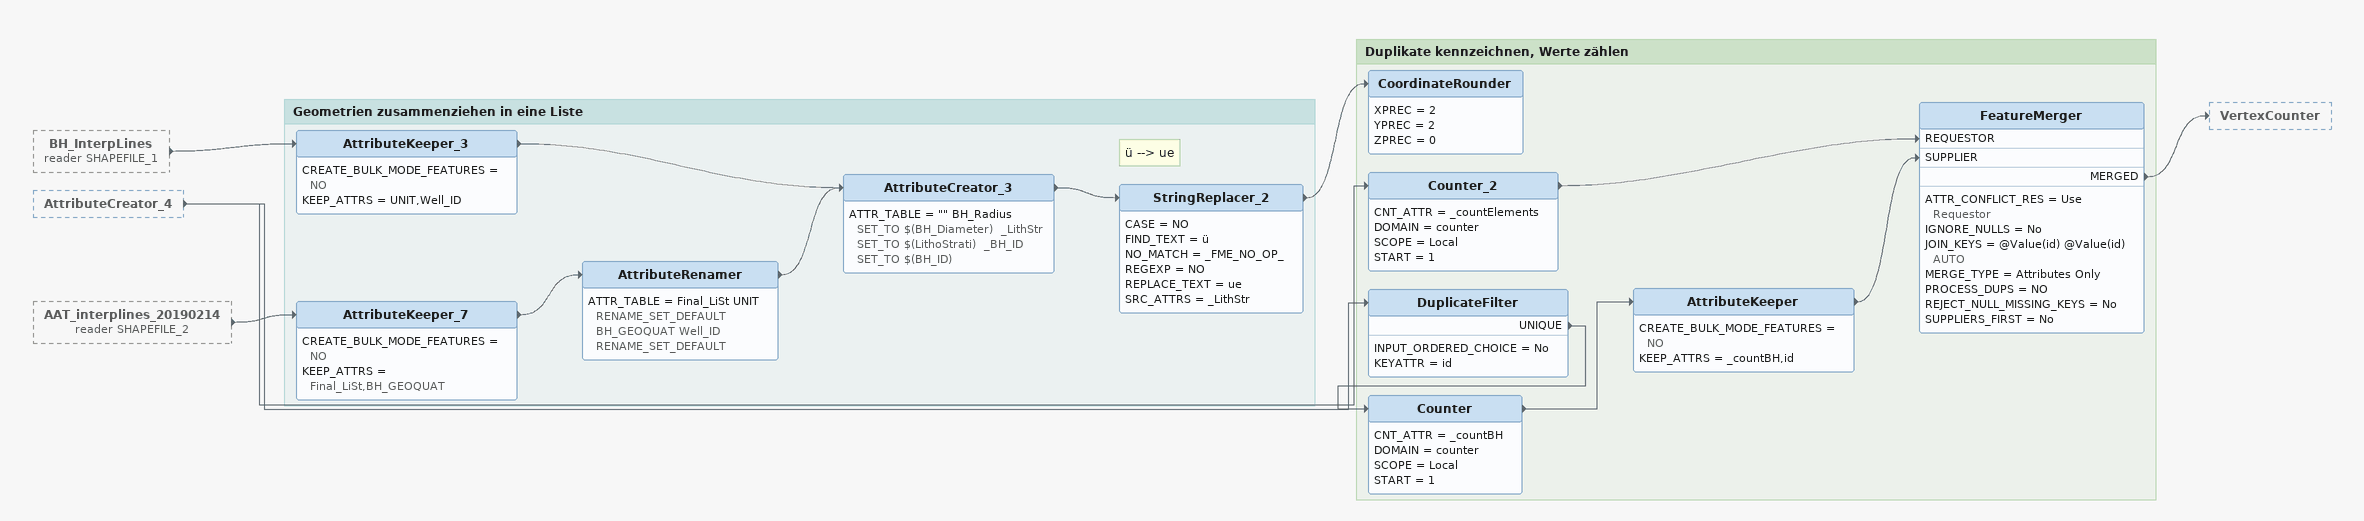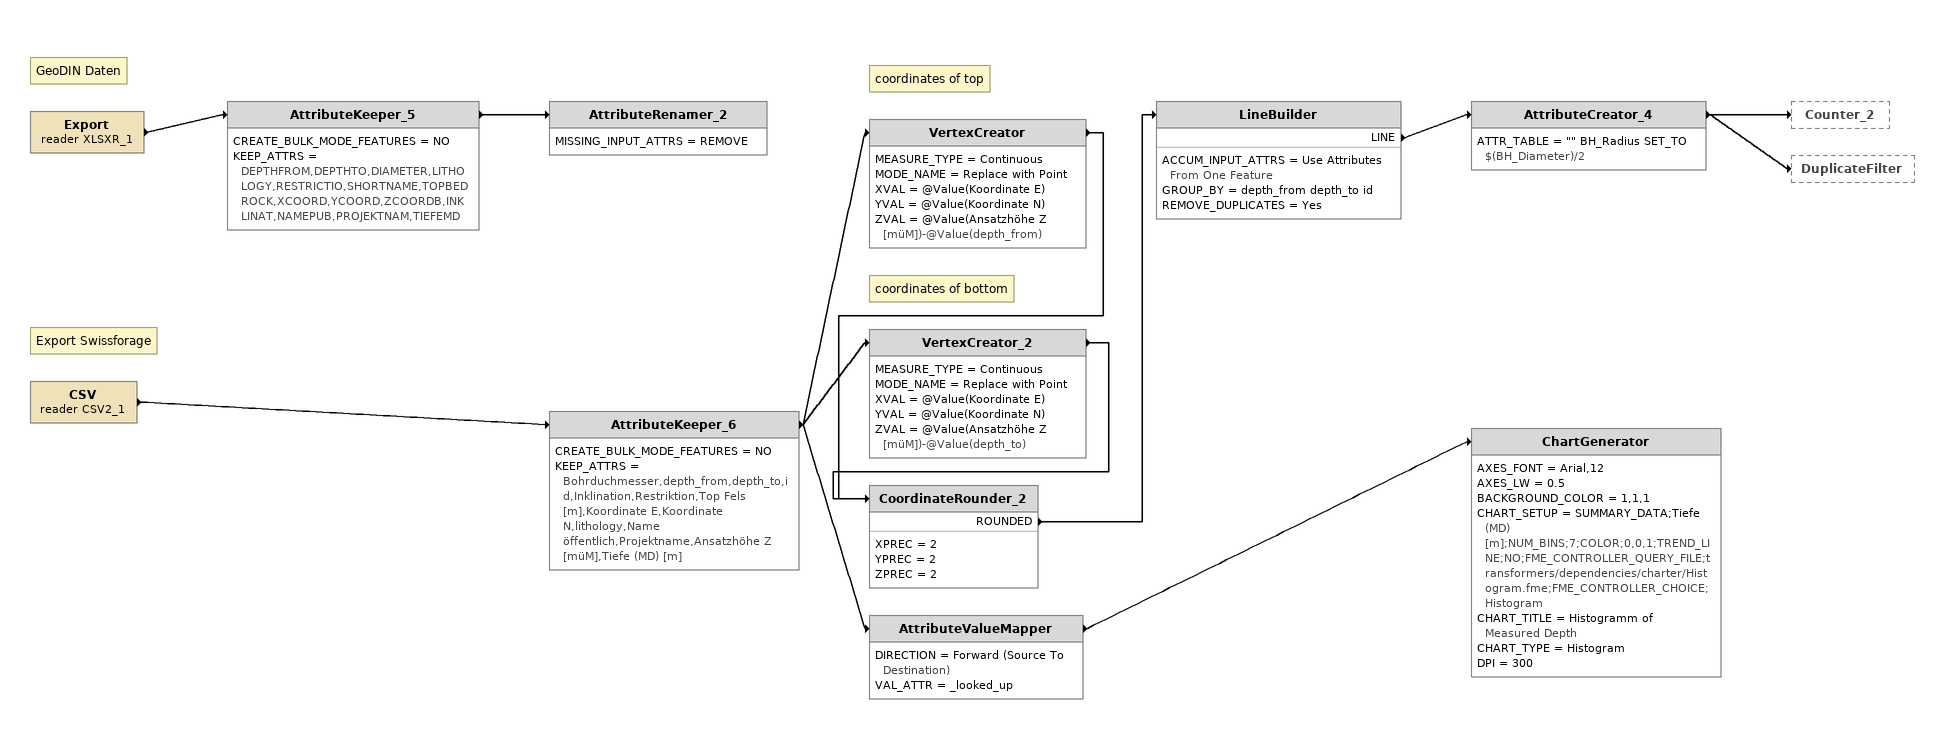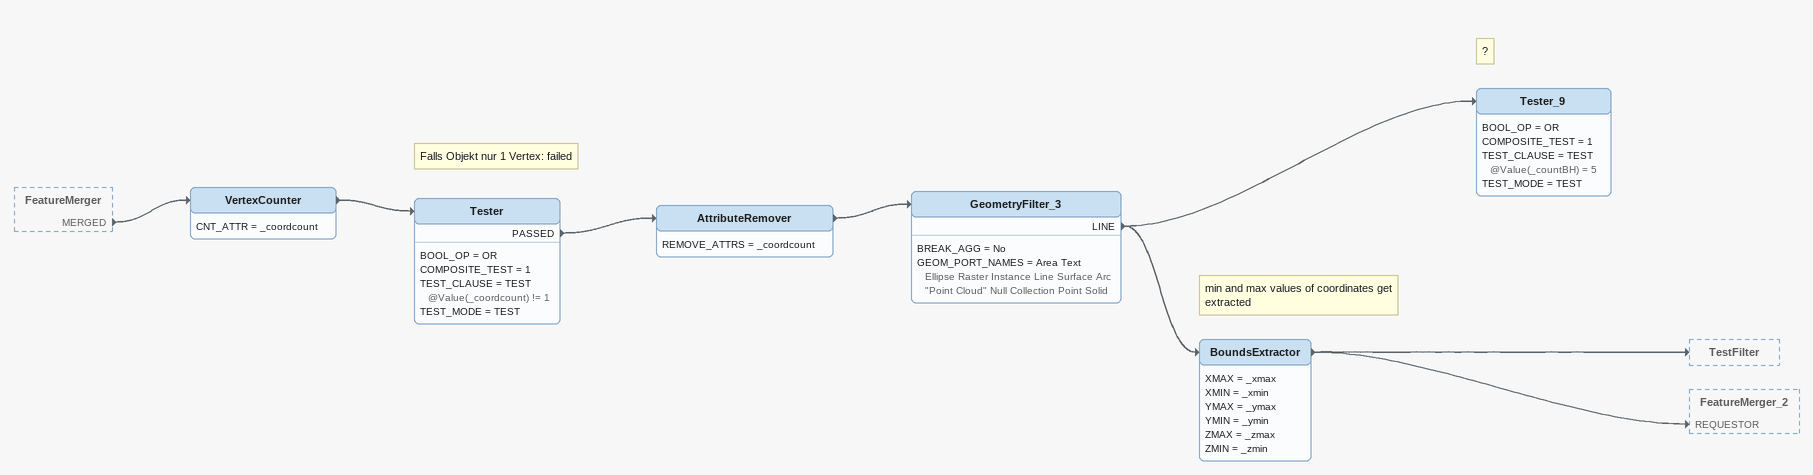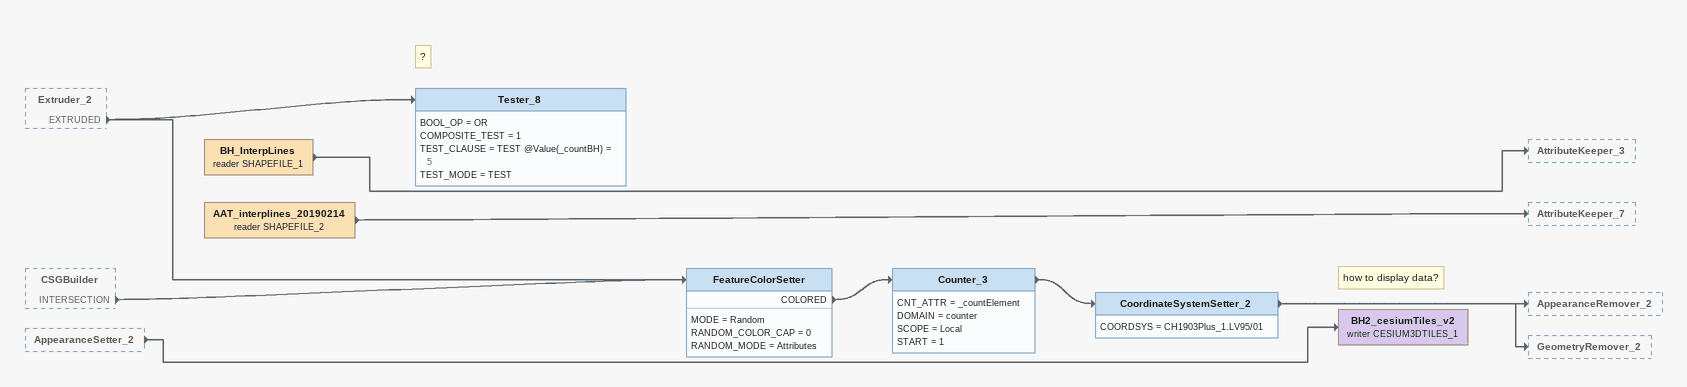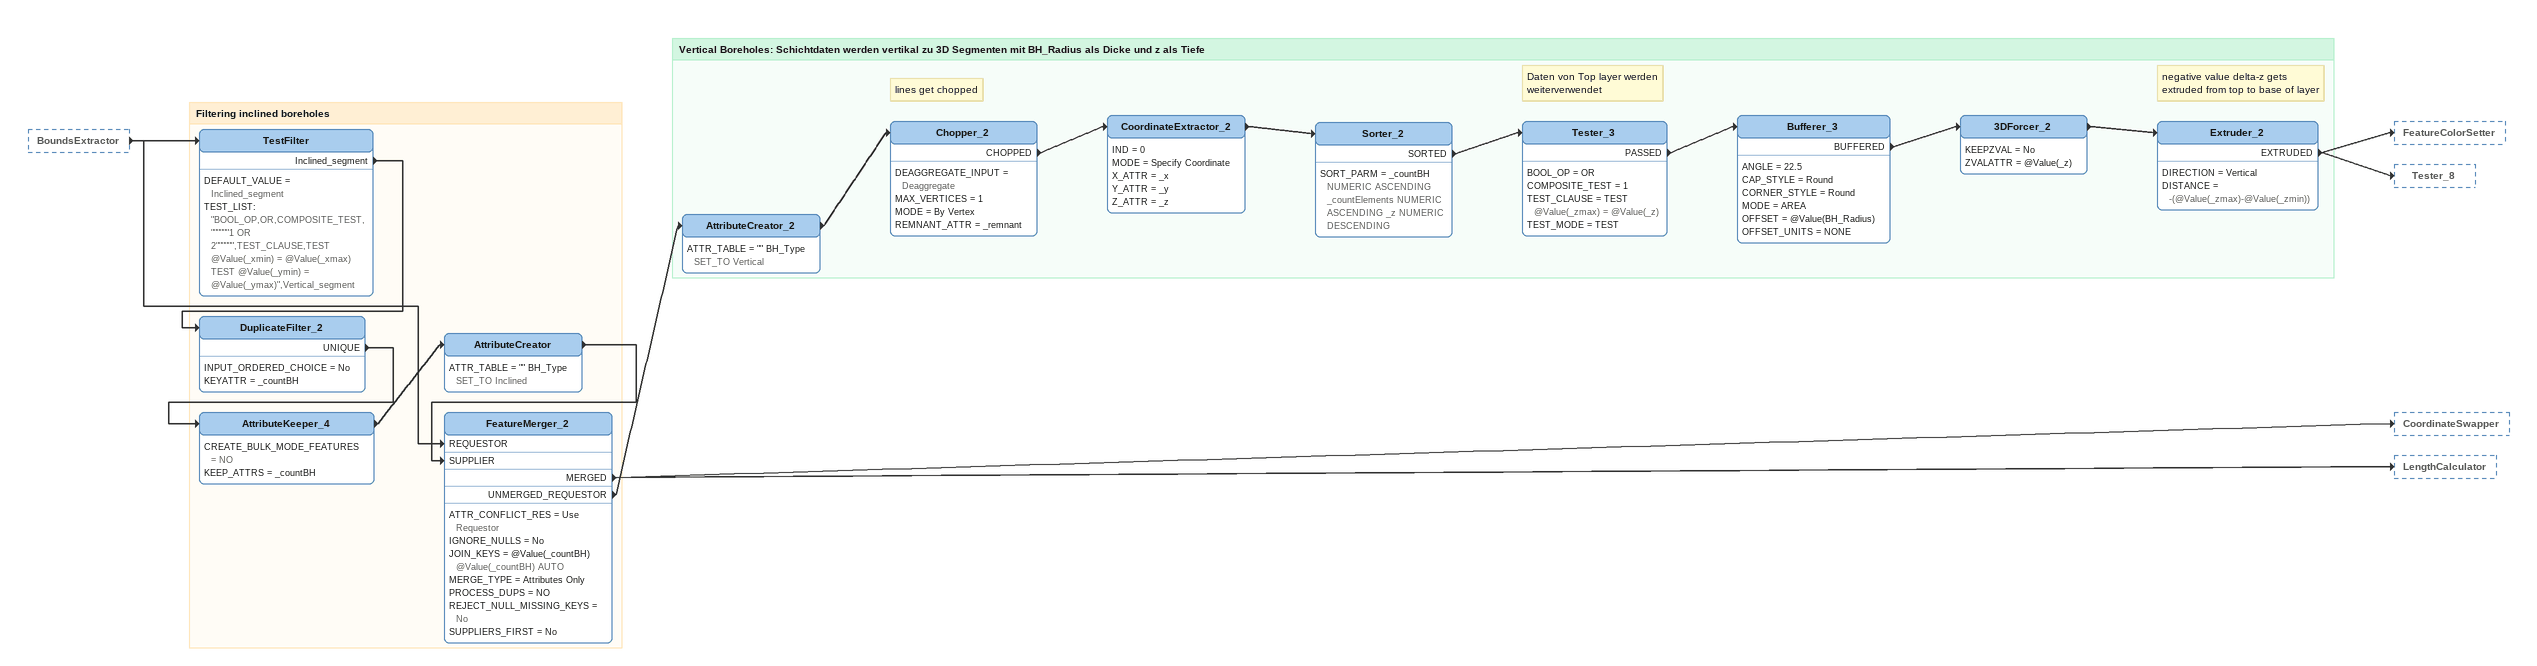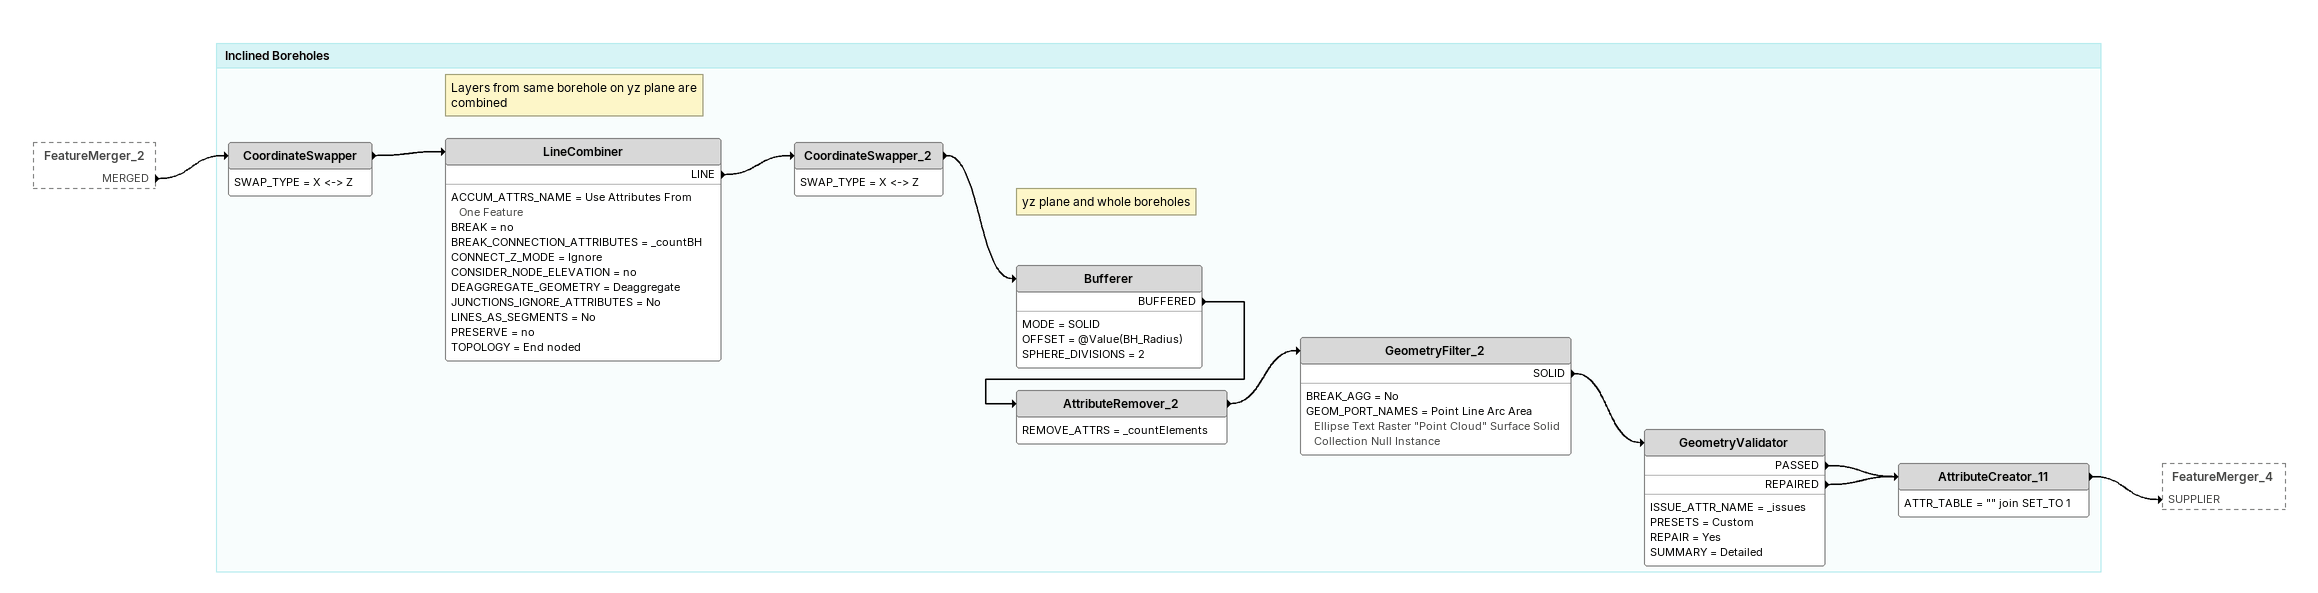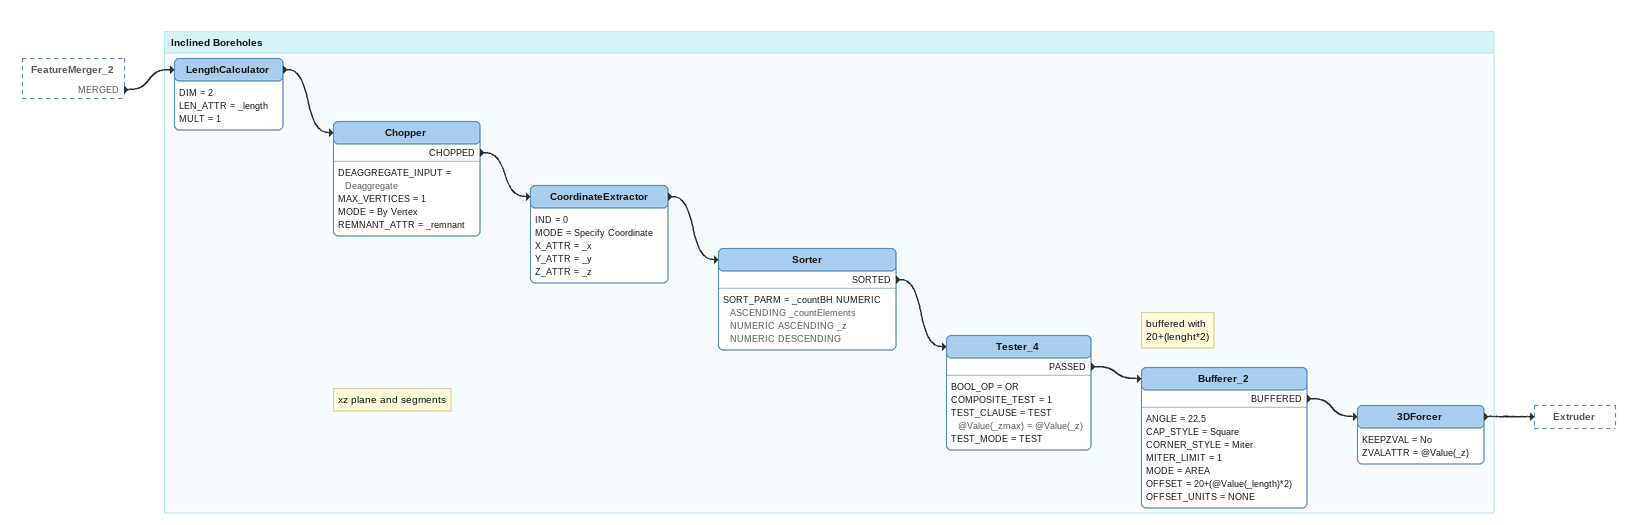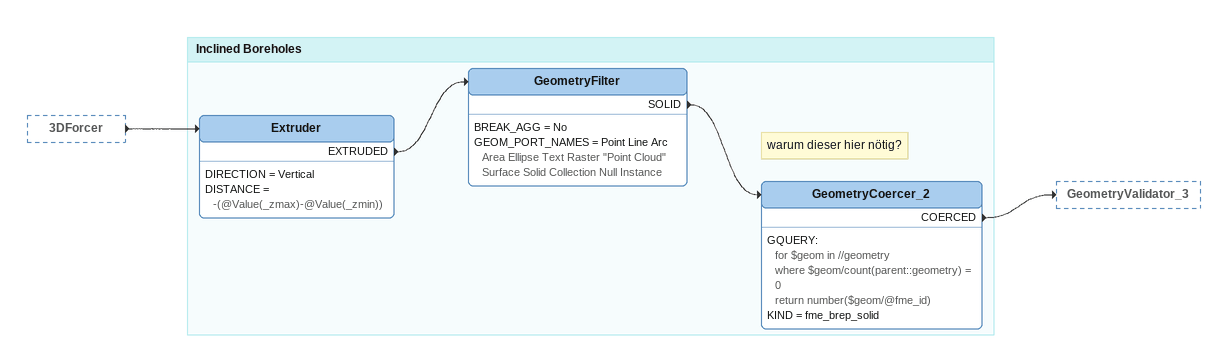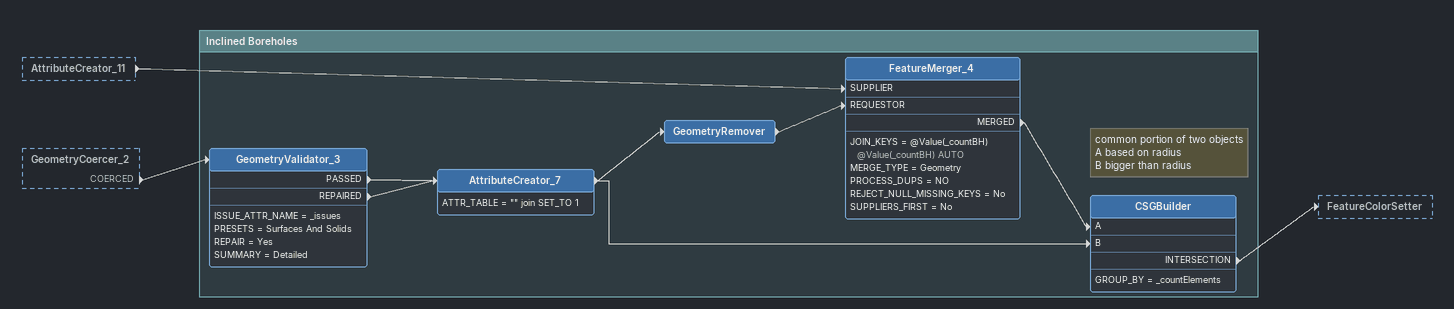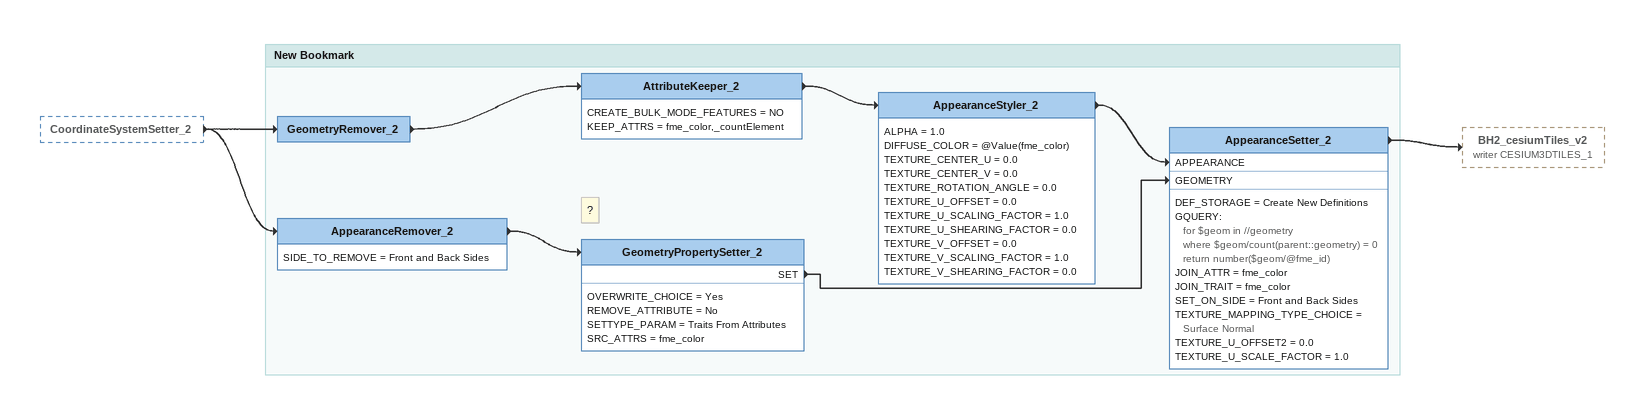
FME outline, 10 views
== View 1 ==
BH_InterpLines (reader SHAPEFILE_1) [outside]
    -> AttributeKeeper_3
AttributeCreator_4 [outside]
    -> Counter_2
    -> DuplicateFilter
AAT_interplines_20190214 (reader SHAPEFILE_2) [outside]
    -> AttributeKeeper_7

Bookmark: Duplikate kennzeichnen, Werte zählen
Counter_2
    CNT_ATTR = _countElements
    DOMAIN = counter
    SCOPE = Local
    START = 1
    -> FeatureMerger [REQUESTOR]
DuplicateFilter
    INPUT_ORDERED_CHOICE = No
    KEYATTR = id
    UNIQUE -> Counter
Counter
    CNT_ATTR = _countBH
    DOMAIN = counter
    SCOPE = Local
    START = 1
    -> AttributeKeeper
AttributeKeeper
    CREATE_BULK_MODE_FEATURES = NO
    KEEP_ATTRS = _countBH,id
    -> FeatureMerger [SUPPLIER]
FeatureMerger
    ATTR_CONFLICT_RES = Use Requestor
    IGNORE_NULLS = No
    JOIN_KEYS = @Value(id) @Value(id) AUTO
    MERGE_TYPE = Attributes Only
    PROCESS_DUPS = NO
    REJECT_NULL_MISSING_KEYS = No
    SUPPLIERS_FIRST = No
    MERGED -> VertexCounter
CoordinateRounder
    XPREC = 2
    YPREC = 2
    ZPREC = 0

Bookmark: Geometrien zusammenziehen in eine Liste
AttributeKeeper_3
    CREATE_BULK_MODE_FEATURES = NO
    KEEP_ATTRS = UNIT,Well_ID
    -> AttributeCreator_3
AttributeKeeper_7
    CREATE_BULK_MODE_FEATURES = NO
    KEEP_ATTRS = Final_LiSt,BH_GEOQUAT
    -> AttributeRenamer
AttributeRenamer
    ATTR_TABLE = Final_LiSt UNIT RENAME_SET_DEFAULT  BH_GEOQUAT Well_ID RENAME_SET_DEFAULT
    -> AttributeCreator_3
AttributeCreator_3
    ATTR_TABLE = "" BH_Radius SET_TO $(BH_Diameter)  _LithStr SET_TO $(LithoStrati)  _BH_ID SET_TO $(BH_ID)
    -> StringReplacer_2
Note: ü --> ue
StringReplacer_2
    CASE = NO
    FIND_TEXT = ü
    NO_MATCH = _FME_NO_OP_
    REGEXP = NO
    REPLACE_TEXT = ue
    SRC_ATTRS = _LithStr
    -> CoordinateRounder

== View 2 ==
Note: GeoDIN Daten
Export (reader XLSXR_1)
    -> AttributeKeeper_5
AttributeKeeper_5
    CREATE_BULK_MODE_FEATURES = NO
    KEEP_ATTRS = DEPTHFROM,DEPTHTO,DIAMETER,LITHOLOGY,RESTRICTIO,SHORTNAME,TOPBEDROCK,XCOORD,YCOORD,ZCOORDB,INKLINAT,NAMEPUB,PROJEKTNAM,TIEFEMD
    -> AttributeRenamer_2
AttributeRenamer_2
    MISSING_INPUT_ATTRS = REMOVE
Note: Export Swissforage
CSV (reader CSV2_1)
    -> AttributeKeeper_6
AttributeKeeper_6
    CREATE_BULK_MODE_FEATURES = NO
    KEEP_ATTRS = Bohrduchmesser,depth_from,depth_to,id,Inklination,Restriktion,Top Fels [m],Koordinate E,Koordinate N,lithology,Name öffentlich,Projektname,Ansatzhöhe Z [müM],Tiefe (MD) [m]
    -> VertexCreator
    -> VertexCreator_2
    -> AttributeValueMapper
Note: coordinates of top
VertexCreator
    MEASURE_TYPE = Continuous
    MODE_NAME = Replace with Point
    XVAL = @Value(Koordinate E)
    YVAL = @Value(Koordinate N)
    ZVAL = @Value(Ansatzhöhe Z [müM])-@Value(depth_from)
    -> CoordinateRounder_2
Note: coordinates of bottom
VertexCreator_2
    MEASURE_TYPE = Continuous
    MODE_NAME = Replace with Point
    XVAL = @Value(Koordinate E)
    YVAL = @Value(Koordinate N)
    ZVAL = @Value(Ansatzhöhe Z [müM])-@Value(depth_to)
    -> CoordinateRounder_2
CoordinateRounder_2
    XPREC = 2
    YPREC = 2
    ZPREC = 2
    ROUNDED -> LineBuilder
LineBuilder
    ACCUM_INPUT_ATTRS = Use Attributes From One Feature
    GROUP_BY = depth_from depth_to id
    REMOVE_DUPLICATES = Yes
    LINE -> AttributeCreator_4
AttributeCreator_4
    ATTR_TABLE = "" BH_Radius SET_TO $(BH_Diameter)/2
    -> Counter_2
    -> DuplicateFilter
AttributeValueMapper
    DIRECTION = Forward (Source To Destination)
    VAL_ATTR = _looked_up
    -> ChartGenerator
ChartGenerator
    AXES_FONT = Arial,12
    AXES_LW = 0.5
    BACKGROUND_COLOR = 1,1,1
    CHART_SETUP = SUMMARY_DATA;Tiefe (MD) [m];NUM_BINS;7;COLOR;0,0,1;TREND_LINE;NO;FME_CONTROLLER_QUERY_FILE;transformers/dependencies/charter/Histogram.fme;FME_CONTROLLER_CHOICE;Histogram
    CHART_TITLE = Histogramm of Measured Depth
    CHART_TYPE = Histogram
    DPI = 300

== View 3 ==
FeatureMerger [outside]
    MERGED -> VertexCounter
VertexCounter
    CNT_ATTR = _coordcount
    -> Tester
Note: Falls Objekt nur 1 Vertex: failed
Tester
    BOOL_OP = OR
    COMPOSITE_TEST = 1
    TEST_CLAUSE = TEST @Value(_coordcount) != 1
    TEST_MODE = TEST
    PASSED -> AttributeRemover
AttributeRemover
    REMOVE_ATTRS = _coordcount
    -> GeometryFilter_3
GeometryFilter_3
    BREAK_AGG = No
    GEOM_PORT_NAMES = Area Text Ellipse Raster Instance Line Surface Arc "Point Cloud" Null Collection Point Solid
    LINE -> BoundsExtractor
    LINE -> Tester_9
Note: ?
Tester_9
    BOOL_OP = OR
    COMPOSITE_TEST = 1
    TEST_CLAUSE = TEST @Value(_countBH) = 5
    TEST_MODE = TEST
Note: min and max values of coordinates get extracted
BoundsExtractor
    XMAX = _xmax
    XMIN = _xmin
    YMAX = _ymax
    YMIN = _ymin
    ZMAX = _zmax
    ZMIN = _zmin
    -> TestFilter
    -> FeatureMerger_2 [REQUESTOR]

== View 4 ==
Extruder_2 [outside]
    EXTRUDED -> FeatureColorSetter
    EXTRUDED -> Tester_8
CSGBuilder [outside]
    INTERSECTION -> FeatureColorSetter
AppearanceSetter_2 [outside]
    -> BH2_cesiumTiles_v2 (writer CESIUM3DTILES_1)
Note: ?
Tester_8
    BOOL_OP = OR
    COMPOSITE_TEST = 1
    TEST_CLAUSE = TEST @Value(_countBH) = 5
    TEST_MODE = TEST
FeatureColorSetter
    MODE = Random
    RANDOM_COLOR_CAP = 0
    RANDOM_MODE = Attributes
    COLORED -> Counter_3
Counter_3
    CNT_ATTR = _countElement
    DOMAIN = counter
    SCOPE = Local
    START = 1
    -> CoordinateSystemSetter_2
CoordinateSystemSetter_2
    COORDSYS = CH1903Plus_1.LV95/01
    -> AppearanceRemover_2
    -> GeometryRemover_2
Note: how to display data?
BH2_cesiumTiles_v2 (writer CESIUM3DTILES_1)
BH_InterpLines (reader SHAPEFILE_1)
    -> AttributeKeeper_3
AAT_interplines_20190214 (reader SHAPEFILE_2)
    -> AttributeKeeper_7

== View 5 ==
BoundsExtractor [outside]
    -> TestFilter
    -> FeatureMerger_2 [REQUESTOR]

Bookmark: Filtering inclined boreholes
TestFilter
    DEFAULT_VALUE = Inclined_segment
    TEST_LIST:
      "BOOL_OP,OR,COMPOSITE_TEST,""""""1 OR 2"""""",TEST_CLAUSE,TEST @Value(_xmin) = @Value(_xmax)
      TEST @Value(_ymin) = @Value(_ymax)",Vertical_segment
    Inclined_segment -> DuplicateFilter_2
DuplicateFilter_2
    INPUT_ORDERED_CHOICE = No
    KEYATTR = _countBH
    UNIQUE -> AttributeKeeper_4
AttributeKeeper_4
    CREATE_BULK_MODE_FEATURES = NO
    KEEP_ATTRS = _countBH
    -> AttributeCreator
AttributeCreator
    ATTR_TABLE = "" BH_Type SET_TO Inclined
    -> FeatureMerger_2 [SUPPLIER]
FeatureMerger_2
    ATTR_CONFLICT_RES = Use Requestor
    IGNORE_NULLS = No
    JOIN_KEYS = @Value(_countBH) @Value(_countBH) AUTO
    MERGE_TYPE = Attributes Only
    PROCESS_DUPS = NO
    REJECT_NULL_MISSING_KEYS = No
    SUPPLIERS_FIRST = No
    MERGED -> CoordinateSwapper
    MERGED -> LengthCalculator
    UNMERGED_REQUESTOR -> AttributeCreator_2

Bookmark: Vertical Boreholes: Schichtdaten werden vertikal zu 3D Segmenten mit BH_Radius als Dicke und z als Tiefe
AttributeCreator_2
    ATTR_TABLE = "" BH_Type SET_TO Vertical
    -> Chopper_2
Note: lines get chopped
Chopper_2
    DEAGGREGATE_INPUT = Deaggregate
    MAX_VERTICES = 1
    MODE = By Vertex
    REMNANT_ATTR = _remnant
    CHOPPED -> CoordinateExtractor_2
CoordinateExtractor_2
    IND = 0
    MODE = Specify Coordinate
    X_ATTR = _x
    Y_ATTR = _y
    Z_ATTR = _z
    -> Sorter_2
Sorter_2
    SORT_PARM = _countBH NUMERIC ASCENDING _countElements NUMERIC ASCENDING _z NUMERIC DESCENDING
    SORTED -> Tester_3
Note: Daten von Top layer werden weiterverwendet
Tester_3
    BOOL_OP = OR
    COMPOSITE_TEST = 1
    TEST_CLAUSE = TEST @Value(_zmax) = @Value(_z)
    TEST_MODE = TEST
    PASSED -> Bufferer_3
Bufferer_3
    ANGLE = 22.5
    CAP_STYLE = Round
    CORNER_STYLE = Round
    MODE = AREA
    OFFSET = @Value(BH_Radius)
    OFFSET_UNITS = NONE
    BUFFERED -> 3DForcer_2
3DForcer_2
    KEEPZVAL = No
    ZVALATTR = @Value(_z)
    -> Extruder_2
Note: negative value delta-z gets extruded from top to base of layer
Extruder_2
    DIRECTION = Vertical
    DISTANCE = -(@Value(_zmax)-@Value(_zmin))
    EXTRUDED -> FeatureColorSetter
    EXTRUDED -> Tester_8

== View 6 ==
FeatureMerger_2 [outside]
    MERGED -> CoordinateSwapper

Bookmark: Inclined Boreholes
CoordinateSwapper
    SWAP_TYPE = X <-> Z
    -> LineCombiner
Note: Layers from same borehole on yz plane are combined
LineCombiner
    ACCUM_ATTRS_NAME = Use Attributes From One Feature
    BREAK = no
    BREAK_CONNECTION_ATTRIBUTES = _countBH
    CONNECT_Z_MODE = Ignore
    CONSIDER_NODE_ELEVATION = no
    DEAGGREGATE_GEOMETRY = Deaggregate
    JUNCTIONS_IGNORE_ATTRIBUTES = No
    LINES_AS_SEGMENTS = No
    PRESERVE = no
    TOPOLOGY = End noded
    LINE -> CoordinateSwapper_2
CoordinateSwapper_2
    SWAP_TYPE = X <-> Z
    -> Bufferer
Note: yz plane and whole boreholes
Bufferer
    MODE = SOLID
    OFFSET = @Value(BH_Radius)
    SPHERE_DIVISIONS = 2
    BUFFERED -> AttributeRemover_2
AttributeRemover_2
    REMOVE_ATTRS = _countElements
    -> GeometryFilter_2
GeometryFilter_2
    BREAK_AGG = No
    GEOM_PORT_NAMES = Point Line Arc Area Ellipse Text Raster "Point Cloud" Surface Solid Collection Null Instance
    SOLID -> GeometryValidator
GeometryValidator
    ISSUE_ATTR_NAME = _issues
    PRESETS = Custom
    REPAIR = Yes
    SUMMARY = Detailed
    PASSED -> AttributeCreator_11
    REPAIRED -> AttributeCreator_11
AttributeCreator_11
    ATTR_TABLE = "" join SET_TO 1
    -> FeatureMerger_4 [SUPPLIER]

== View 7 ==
FeatureMerger_2 [outside]
    MERGED -> LengthCalculator

Bookmark: Inclined Boreholes
LengthCalculator
    DIM = 2
    LEN_ATTR = _length
    MULT = 1
    -> Chopper
Chopper
    DEAGGREGATE_INPUT = Deaggregate
    MAX_VERTICES = 1
    MODE = By Vertex
    REMNANT_ATTR = _remnant
    CHOPPED -> CoordinateExtractor
CoordinateExtractor
    IND = 0
    MODE = Specify Coordinate
    X_ATTR = _x
    Y_ATTR = _y
    Z_ATTR = _z
    -> Sorter
Note: xz plane and segments
Sorter
    SORT_PARM = _countBH NUMERIC ASCENDING _countElements NUMERIC ASCENDING _z NUMERIC DESCENDING
    SORTED -> Tester_4
Tester_4
    BOOL_OP = OR
    COMPOSITE_TEST = 1
    TEST_CLAUSE = TEST @Value(_zmax) = @Value(_z)
    TEST_MODE = TEST
    PASSED -> Bufferer_2
Note: buffered with / 20+(lenght*2)
Bufferer_2
    ANGLE = 22.5
    CAP_STYLE = Square
    CORNER_STYLE = Miter
    MITER_LIMIT = 1
    MODE = AREA
    OFFSET = 20+(@Value(_length)*2)
    OFFSET_UNITS = NONE
    BUFFERED -> 3DForcer
3DForcer
    KEEPZVAL = No
    ZVALATTR = @Value(_z)
    -> Extruder

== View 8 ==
3DForcer [outside]
    -> Extruder

Bookmark: Inclined Boreholes
Extruder
    DIRECTION = Vertical
    DISTANCE = -(@Value(_zmax)-@Value(_zmin))
    EXTRUDED -> GeometryFilter
GeometryFilter
    BREAK_AGG = No
    GEOM_PORT_NAMES = Point Line Arc Area Ellipse Text Raster "Point Cloud" Surface Solid Collection Null Instance
    SOLID -> GeometryCoercer_2
Note: warum dieser hier nötig?
GeometryCoercer_2
    GQUERY:
      for $geom in //geometry
      where $geom/count(parent::geometry) = 0
      return number($geom/@fme_id)
    KIND = fme_brep_solid
    COERCED -> GeometryValidator_3

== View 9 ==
AttributeCreator_11 [outside]
    -> FeatureMerger_4 [SUPPLIER]
GeometryCoercer_2 [outside]
    COERCED -> GeometryValidator_3

Bookmark: Inclined Boreholes
GeometryValidator_3
    ISSUE_ATTR_NAME = _issues
    PRESETS = Surfaces And Solids
    REPAIR = Yes
    SUMMARY = Detailed
    PASSED -> AttributeCreator_7
    REPAIRED -> AttributeCreator_7
AttributeCreator_7
    ATTR_TABLE = "" join SET_TO 1
    -> GeometryRemover
    -> CSGBuilder [B]
GeometryRemover
    -> FeatureMerger_4 [REQUESTOR]
FeatureMerger_4
    JOIN_KEYS = @Value(_countBH) @Value(_countBH) AUTO
    MERGE_TYPE = Geometry
    PROCESS_DUPS = NO
    REJECT_NULL_MISSING_KEYS = No
    SUPPLIERS_FIRST = No
    MERGED -> CSGBuilder [A]
Note: common portion of two objects / A based on radius / B bigger than radius
CSGBuilder
    GROUP_BY = _countElements
    INTERSECTION -> FeatureColorSetter

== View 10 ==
CoordinateSystemSetter_2 [outside]
    -> AppearanceRemover_2
    -> GeometryRemover_2

Bookmark: New Bookmark
GeometryRemover_2
    -> AttributeKeeper_2
AttributeKeeper_2
    CREATE_BULK_MODE_FEATURES = NO
    KEEP_ATTRS = fme_color,_countElement
    -> AppearanceStyler_2
AppearanceStyler_2
    ALPHA = 1.0
    DIFFUSE_COLOR = @Value(fme_color)
    TEXTURE_CENTER_U = 0.0
    TEXTURE_CENTER_V = 0.0
    TEXTURE_ROTATION_ANGLE = 0.0
    TEXTURE_U_OFFSET = 0.0
    TEXTURE_U_SCALING_FACTOR = 1.0
    TEXTURE_U_SHEARING_FACTOR = 0.0
    TEXTURE_V_OFFSET = 0.0
    TEXTURE_V_SCALING_FACTOR = 1.0
    TEXTURE_V_SHEARING_FACTOR = 0.0
    -> AppearanceSetter_2 [APPEARANCE]
AppearanceRemover_2
    SIDE_TO_REMOVE = Front and Back Sides
    -> GeometryPropertySetter_2
Note: ?
GeometryPropertySetter_2
    OVERWRITE_CHOICE = Yes
    REMOVE_ATTRIBUTE = No
    SETTYPE_PARAM = Traits From Attributes
    SRC_ATTRS = fme_color
    SET -> AppearanceSetter_2 [GEOMETRY]
AppearanceSetter_2
    DEF_STORAGE = Create New Definitions
    GQUERY:
      for $geom in //geometry
      where $geom/count(parent::geometry) = 0
      return number($geom/@fme_id)
    JOIN_ATTR = fme_color
    JOIN_TRAIT = fme_color
    SET_ON_SIDE = Front and Back Sides
    TEXTURE_MAPPING_TYPE_CHOICE = Surface Normal
    TEXTURE_U_OFFSET2 = 0.0
    TEXTURE_U_SCALE_FACTOR = 1.0
    -> BH2_cesiumTiles_v2 (writer CESIUM3DTILES_1)
